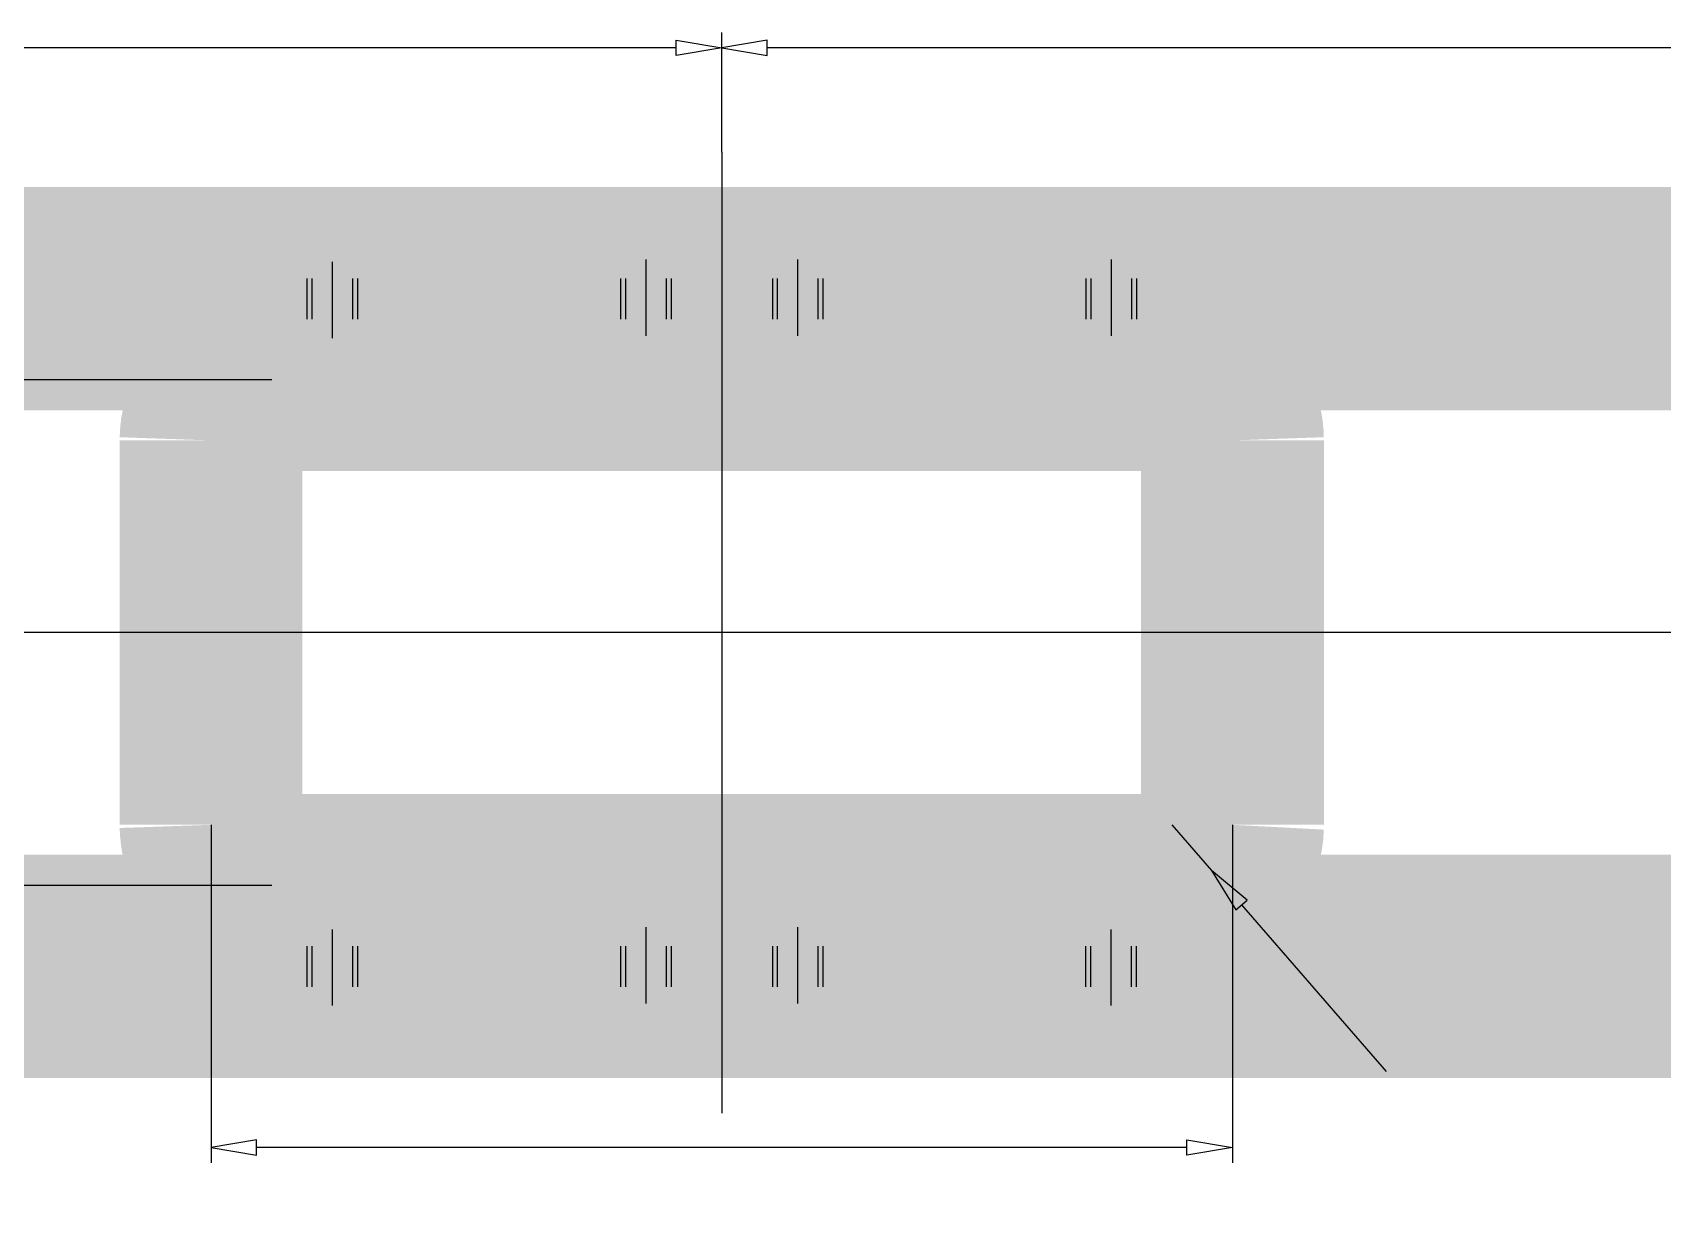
# Model space of a CAD drawing. Extents: x 0.1 to 49.5, y 17.6 to 52.5.
# Drawn here: x 11.69 to 24.3, y 34.61 to 43.71 of the extents above; entities that cross this region are included whole.
import ezdxf

# ---------------------------------------------------------------- set-up
doc = ezdxf.new("R2010")
doc.units = 0
doc.linetypes.add('1', pattern=[50.799999713897705, 31.75, -6.349999904632568, 6.349999904632568, -6.349999904632568])
doc.linetypes.add('2', pattern=[15, 12, -3])
doc.layers.get('0').update_dxf_attribs({"linetype": 'CONTINUOUS'})

msp = doc.modelspace()

# ---------------------------------------------------------------- linework, layer by layer
at = {"color": 5}
for points in [[(16.6724677103324, 43.53560840053001), (16.6724677103324, 43.653008910755034), (17.024669241007416, 43.594308655642635), (17.024669241007416, 43.594308655642635), (16.6724677103324, 43.53560840053001)], [(17.024669241007416, 42.7870203414534), (17.024669241007416, 43.711709165867205)], [(17.024669241007416, 42.7870203414534), (17.024669241007416, 43.71170916586766)], [(17.376870771682377, 43.53560840052978), (17.376870771682377, 43.65300891075481), (17.024669241007416, 43.59430865564241), (17.024669241007416, 43.59430865564241), (17.376870771682377, 43.53560840052978)], [(16.6724677103324, 43.594308655642635), (8.728366518442726, 43.594308655642635)], [(25.320971963574948, 43.59430865564241), (17.376870771682377, 43.59430865564241)], [(13.541787437669825, 41.02601268807416), (0.9236394102535428, 41.02601268807416)], [(13.072185396773818, 37.582493657061605), (13.072185396773818, 34.96809696296782)], [(20.507551044341426, 37.58226438814518), (20.815581208283675, 37.22780212651605)], [(20.97715308524215, 37.582493657061605), (20.97715308524215, 34.96809696296782)], [(21.002296048536607, 36.92345165980146), (21.090911613943888, 37.00045920078696), (20.815581208283675, 37.22780212651605), (20.815581208283675, 37.22780212651605), (21.002296048536607, 36.92345165980146)], [(13.541787437674657, 37.112662347245305), (0.9236394102535428, 37.112662347245305)], [(21.04660383124036, 36.96195543029421), (22.16577926374987, 35.674076834607376)], [(13.424386927448836, 35.02679721808022), (13.424386927448836, 35.144197728305244), (13.072185396773818, 35.08549747319262), (13.072185396773818, 35.08549747319262), (13.424386927448836, 35.02679721808022)], [(20.624951554567133, 35.08549747319262), (13.424386927448836, 35.08549747319262)], [(20.624951554567133, 35.02679721808022), (20.624951554567133, 35.144197728305244), (20.97715308524215, 35.08549747319262), (20.97715308524215, 35.08549747319262), (20.624951554567133, 35.02679721808022)]]:
    msp.add_lwpolyline(points, dxfattribs=at)
at = {"color": 5, "const_width": 7.8267007098e-08}
for points in [[(12.42246386681677, 43.384653433119865), (12.381597921577168, 43.38080948755169), (12.377237520614244, 43.40108359659075), (12.370210222840115, 43.417700693108145), (12.360516283159825, 43.430660656639475), (12.3487322645164, 43.43993680627341), (12.335434527949076, 43.445502562909496), (12.320623336616336, 43.44735779520147), (12.302845169166687, 43.4447417370111), (12.286988802150574, 43.43689372547965), (12.273054511469695, 43.423813628596236), (12.262243499176634, 43.40640905998703), (12.255756745565463, 43.385587728429755), (12.253594537546064, 43.36134951311237), (12.255672756276681, 43.33841927843946), (12.26190705918873, 43.31895933814508), (12.272297734706001, 43.302969589794884), (12.28605193588703, 43.29109070342929), (12.3023765985958, 43.283963417477025), (12.32127200241382, 43.281587642571594), (12.333404534834528, 43.28264203286221), (12.344720060416137, 43.28580530865952), (12.355218845814022, 43.29107738319317), (12.364588539565545, 43.29803116120115), (12.372516591140652, 43.306239617046), (12.379003258387286, 43.315702659489716), (12.415544764977255, 43.3104172343335), (12.38484125056442, 43.12951154602865), (12.227215461782862, 43.12951154602865), (12.227215461782862, 43.170833960887194), (12.353705292286577, 43.170833960887194), (12.370786824952859, 43.26549112050475), (12.351447050315585, 43.2532118263623), (12.331482471073514, 43.24584429016113), (12.31089334965452, 43.243388433487326), (12.284658503224932, 43.24693872237003), (12.261306440769545, 43.2575896807482), (12.240837443529472, 43.275341231023276), (12.224981255743103, 43.29867181988243), (12.215467391569632, 43.32605996291545), (12.212296148441453, 43.357505567544194), (12.215083098181935, 43.387936770666784), (12.223443579620948, 43.41548508629239), (12.237377892609686, 43.44015039726105), (12.260177380837604, 43.46390807662692), (12.28792576675346, 43.478162753943934), (12.320623336616336, 43.48291429170763), (12.347687194352375, 43.47992451352866), (12.371219260465807, 43.47095535454605), (12.391219797572717, 43.456006672730155), (12.406847911697469, 43.436119553225126), (12.417262519372002, 43.41233518309946), (12.42246386681677, 43.384653433119865)], [(12.52365573121972, 43.47690812675728), (12.52365573121972, 43.427657574164414), (12.479330235060331, 43.427657574164414), (12.479330235060331, 43.47690812675728), (12.52365573121972, 43.47690812675728)], [(12.79177092750109, 43.30320983639308), (12.79048564776059, 43.264276514268204), (12.7866296449493, 43.23076214079424), (12.780203054113144, 43.20266663512393), (12.771241896926654, 43.17921587975411), (12.759782087551514, 43.15963580080802), (12.745823766847991, 43.14392634190949), (12.72930685745365, 43.13244788013162), (12.710171165333065, 43.125560825448474), (12.688416843773268, 43.123265134480334), (12.672104149021095, 43.12453309085549), (12.65718477935377, 43.128337009010465), (12.643658903748872, 43.134676847885885), (12.631574552750749, 43.14340579468626), (12.620979617872308, 43.154377071565705), (12.611874279673543, 43.16759063181394), (12.604114369941442, 43.182966398195504), (12.597555575177353, 43.20042433710364), (12.592198083817493, 43.219964390181076), (12.58823407184758, 43.242934613911984), (12.585855566314365, 43.27068312150732), (12.585062760045446, 43.30320983639308), (12.586336124303045, 43.34187616340114), (12.590155980778889, 43.375230433944125), (12.596522522467126, 43.403272544465835), (12.605423714864344, 43.42673659244906), (12.616847377891872, 43.446356773940806), (12.630793698766013, 43.46213296097949), (12.647334729686293, 43.47367810349033), (12.666542386425931, 43.480605260732546), (12.688416843773268, 43.48291429170763), (12.716790013915215, 43.47885675082307), (12.740790596484203, 43.466684303596594), (12.760418747290714, 43.446396808809595), (12.777836666844053, 43.410947049445895), (12.788287347229982, 43.3632180985046), (12.79177092750109, 43.30320983639308)], [(12.751769869991335, 43.30320983639308), (12.749739829205339, 43.35458253850493), (12.743649529039601, 43.39306207062077), (12.733499116696407, 43.418648326738776), (12.720369685249523, 43.43459799378002), (12.705342209072853, 43.44416785974636), (12.688416843773268, 43.44735779520147), (12.671491520242284, 43.44415446752305), (12.656464039579475, 43.43454464745764), (12.64333457085013, 43.41852820343979), (12.63318420498598, 43.3929018626834), (12.627093894065126, 43.35446244519176), (12.625063817555201, 43.30320983639308), (12.6270939551884, 43.25171695652557), (12.633184146010422, 43.21319744479206), (12.64333457085013, 43.18765122274817), (12.656512148464685, 43.17176823641944), (12.671683663264844, 43.16223847303536), (12.68884928763822, 43.15906187758446), (12.705522449046953, 43.16186473978678), (12.719793043580239, 43.1702733882496), (12.73166123027022, 43.18428777037593), (12.742832741117923, 43.211809335633006), (12.749535571406398, 43.25145004740898), (12.751769869991335, 43.30320983639308)], [(12.891449238376595, 43.47690812675728), (12.930369186223857, 43.47690812675728), (12.930369186223857, 43.20134527883488), (12.94071182956236, 43.211275452822065), (12.953000412676431, 43.22120566751505), (12.967235025712569, 43.23113585698866), (12.981926129014028, 43.240238512330734), (12.995584121511968, 43.247686181511654), (13.008209081918437, 43.25347879060405), (13.008209081918437, 43.21167588254957), (12.987355699339957, 43.19950336905845), (12.96832814338427, 43.18572925124954), (12.9511264917424, 43.17035346769103), (12.936423426705403, 43.154337012313135), (12.924891559655919, 43.138640917455405), (12.916530982544828, 43.123265134480334), (12.891449238376595, 43.123265134480334), (12.891449238376595, 43.47690812675728)], [(13.13772601947693, 43.47690812675728), (13.176645967324191, 43.47690812675728), (13.176645967324191, 43.20134527883488), (13.186988589595273, 43.211275452822065), (13.199277196495075, 43.22120566751505), (13.213511806812903, 43.23113585698866), (13.228202889046884, 43.240238512330734), (13.241860905330725, 43.247686181511654), (13.254485863018772, 43.25347879060405), (13.254485863018772, 43.21167588254957), (13.233632459372814, 43.19950336905845), (13.214604927203027, 43.18572925124954), (13.197403272842735, 43.17035346769103), (13.182700186738316, 43.154337012313135), (13.171168343474676, 43.138640917455405), (13.162807763645162, 43.123265134480334), (13.13772601947693, 43.123265134480334), (13.13772601947693, 43.47690812675728)], [(21.0709681200579, 43.38465343311964), (21.030102174818296, 43.38080948755123), (21.025741773855373, 43.401083596590524), (21.018714476081243, 43.41770069310792), (21.009020536400953, 43.43066065663925), (20.99723651775753, 43.43993680627318), (20.983938781190204, 43.44550256290927), (20.969127589857464, 43.44735779520124), (20.951349422407816, 43.44474173701087), (20.935493055391703, 43.43689372547942), (20.921558764710824, 43.42381362859578), (20.910747752417763, 43.4064090599868), (20.904260998806592, 43.38558772842953), (20.902098790787193, 43.361349513112145), (20.90417700951781, 43.33841927843923), (20.910411312429858, 43.31895933814485), (20.92080198794713, 43.30296958979466), (20.93455618912816, 43.29109070342906), (20.950880851836928, 43.2839634174768), (20.96977625565495, 43.28158764257137), (20.981908788075657, 43.282642032861986), (20.993224313657265, 43.285805308659064), (21.003723099055094, 43.29107738319294), (21.013092792806674, 43.298031161200925), (21.02102084438178, 43.306239617045776), (21.027507511628414, 43.31570265948949), (21.064049018218384, 43.310417234333045), (21.03334550380555, 43.129511546028425), (20.87571971502399, 43.129511546028425), (20.87571971502399, 43.17083396088674), (21.002209545527705, 43.17083396088674), (21.019291078193987, 43.26549112050452), (20.999951303556657, 43.25321182636185), (20.979986724314642, 43.2458442901609), (20.95939760289565, 43.2433884334871), (20.93316275646606, 43.246938722369805), (20.909810694010673, 43.25758968074797), (20.8893416967706, 43.27534123102305), (20.87348550898423, 43.2986718198822), (20.86397164481076, 43.326059962915224), (20.86080040168258, 43.35750556754397), (20.863587351423064, 43.387936770666556), (20.871947832862077, 43.415485086292165), (20.885882145850815, 43.44015039726082), (20.908681634078732, 43.46390807662647), (20.93643001999459, 43.47816275394348), (20.969127589857464, 43.4829142917074), (20.996191447593503, 43.47992451352843), (21.019723513706936, 43.47095535454582), (21.039724050813845, 43.4560066727297), (21.055352164938597, 43.4361195532249), (21.06576677261313, 43.412335183099), (21.0709681200579, 43.38465343311964)], [(21.172159984460848, 43.47690812675705), (21.172159984460848, 43.427657574164186), (21.12783448830146, 43.427657574164186), (21.12783448830146, 43.47690812675705), (21.172159984460848, 43.47690812675705)], [(21.440275180742162, 43.303209836392625), (21.43898990100172, 43.26427651426775), (21.43513389819043, 43.23076214079401), (21.428707307354273, 43.202666635123705), (21.419746150167725, 43.179215879753656), (21.408286340792642, 43.15963580080779), (21.39432802008912, 43.143926341909264), (21.37781111069478, 43.132447880131394), (21.358675418574194, 43.12556082544802), (21.336921097014397, 43.12326513448011), (21.320608402262224, 43.12453309085504), (21.3056890325949, 43.12833700901024), (21.29216315699, 43.13467684788566), (21.280078805991877, 43.14340579468603), (21.269483871113437, 43.15437707156525), (21.26037853291467, 43.16759063181371), (21.25261862318257, 43.18296639819505), (21.246059828418424, 43.200424337103414), (21.24070233705862, 43.21996439018085), (21.23673832508871, 43.24293461391153), (21.234359819555493, 43.27068312150686), (21.233567013286574, 43.303209836392625), (21.234840377544174, 43.34187616340091), (21.238660234020017, 43.3752304339439), (21.245026775708254, 43.40327254446561), (21.253927968105472, 43.42673659244883), (21.265351631133, 43.44635677394058), (21.279297952007084, 43.462132960979034), (21.29583898292742, 43.473678103489874), (21.31504663966706, 43.48060526073232), (21.336921097014397, 43.4829142917074), (21.365294267156344, 43.47885675082284), (21.38929484972533, 43.46668430359614), (21.408923000531843, 43.44639680880914), (21.42634092008518, 43.41094704944567), (21.43679160047111, 43.363218098504376), (21.440275180742162, 43.303209836392625)], [(21.400274123232464, 43.303209836392625), (21.398244082446467, 43.354582538504474), (21.39215378228073, 43.39306207062032), (21.382003369937536, 43.41864832673855), (21.36887393849065, 43.43459799377956), (21.35384646231398, 43.4441678597459), (21.336921097014397, 43.44735779520124), (21.319995773483413, 43.44415446752282), (21.304968292820604, 43.434544647457415), (21.291838824091258, 43.418528203439564), (21.28168845822711, 43.392901862683175), (21.275598147306255, 43.35446244519153), (21.27356807079633, 43.303209836392625), (21.27559820842953, 43.25171695652534), (21.28168839925155, 43.213197444791604), (21.291838824091258, 43.18765122274772), (21.305016401705814, 43.17176823641921), (21.320187916505972, 43.16223847303513), (21.33735354087935, 43.159061877584236), (21.35402670228808, 43.161864739786324), (21.36829729682131, 43.17027338824937), (21.380165483511348, 43.184287770375704), (21.39133699435905, 43.21180933563255), (21.398039824647526, 43.251450047408525), (21.400274123232464, 43.303209836392625)], [(21.539953491617666, 43.47690812675705), (21.578873439464985, 43.47690812675705), (21.578873439464985, 43.20134527883465), (21.58921608280349, 43.21127545282184), (21.60150466591756, 43.22120566751482), (21.615739278953697, 43.23113585698843), (21.630430382255156, 43.24023851233051), (21.64408837475304, 43.247686181511426), (21.656713335159566, 43.25347879060382), (21.656713335159566, 43.21167588254934), (21.635859952581086, 43.19950336905799), (21.61683239662534, 43.18572925124931), (21.59963074498353, 43.1703534676908), (21.58492767994653, 43.15433701231268), (21.573395812897047, 43.13864091745518), (21.565035235785956, 43.12326513448011), (21.539953491617666, 43.12326513448011), (21.539953491617666, 43.47690812675705)], [(21.786230272718, 43.47690812675705), (21.82515022056532, 43.47690812675705), (21.82515022056532, 43.20134527883465), (21.835492842836402, 43.21127545282184), (21.847781449736203, 43.22120566751482), (21.86201606005403, 43.23113585698843), (21.876707142288012, 43.24023851233051), (21.890365158571797, 43.247686181511426), (21.9029901162599, 43.25347879060382), (21.9029901162599, 43.21167588254934), (21.882136712613942, 43.19950336905799), (21.8631091804441, 43.18572925124931), (21.845907526083863, 43.1703534676908), (21.831204439979444, 43.15433701231268), (21.819672596715805, 43.13864091745518), (21.81131201688629, 43.12326513448011), (21.786230272718, 43.12326513448011), (21.786230272718, 43.47690812675705)], [(21.48529507674118, 35.87270144583567), (21.513221130871273, 35.84569354491282), (21.504159414055835, 35.832598910833894), (21.498065310982383, 35.8208101225207), (21.494938862430615, 35.81032703826145), (21.494619596322934, 35.795026454997924), (21.498474849761408, 35.78118932204666), (21.50650466573643, 35.768815508620946), (21.515272391011706, 35.76067953124448), (21.525312536107435, 35.754986193378954), (21.53662513836366, 35.751735373738256), (21.552738719514764, 35.75065139992216), (21.57001464884428, 35.752869262120385), (21.58845295261699, 35.75838884153063), (21.608766840102078, 35.768180052962634), (21.631669511482983, 35.783212905588925), (21.657160976339924, 35.80348727474575), (21.63961713975101, 35.80157769348284), (21.623214502100893, 35.80250596333599), (21.60795306560118, 35.80627195087732), (21.594087557507123, 35.81246045925877), (21.5818726937066, 35.82065639614689), (21.57130848936987, 35.83085962487303), (21.557801936560452, 35.85179432180121), (21.551321050613808, 35.87542881915306), (21.551865856027234, 35.901762968224375), (21.559478537463974, 35.92850996000607), (21.574201259320716, 35.953383115519955), (21.59603404489104, 35.97638226464005), (21.613262205794967, 35.98945979780137), (21.63157983237295, 35.99969660654642), (21.65098693333249, 36.007092503753256), (21.67052176031501, 36.0112891745066), (21.68922256983643, 36.011928453452356), (21.70708935435755, 36.00901014759506), (21.72371097749385, 36.00270216992703), (21.738676319851947, 35.99317258140877), (21.75198535875751, 35.980421191806954), (21.768616958223276, 35.954547315882564), (21.7759632953626, 35.92588812048052), (21.77402433615697, 35.89444342987258), (21.76088301664629, 35.86042520620981), (21.734622299948285, 35.824045528511306), (21.695242156109202, 35.785304248496914), (21.64606251820942, 35.747563854231885), (21.601283813200837, 35.723642147861256), (21.560906041762564, 35.71353901039288), (21.52953010855657, 35.71545987229956), (21.501930085863023, 35.72670954105797), (21.478106007672977, 35.74728790664585), (21.46468786513111, 35.7666761755745), (21.457148445946416, 35.7871946279904), (21.45548780184339, 35.80884314024547), (21.459652225175375, 35.830747515297844), (21.4695879659331, 35.85203366446581), (21.48529507674118, 35.87270144583567)], [(21.704146752566714, 35.852339041580535), (21.71460626084678, 35.86268561643146), (21.723498458400968, 35.874184728720365), (21.730823325377685, 35.88683622727535), (21.736052088921326, 35.899925991385544), (21.738655996327225, 35.9127400243965), (21.738635021934385, 35.925278164567544), (21.73629466060055, 35.937026104484175), (21.73194042764152, 35.94746966924299), (21.725572297443136, 35.95660868662344), (21.713443902165352, 35.96682121134154), (21.698616649945166, 35.972651483559275), (21.681090522263105, 35.97409932314622), (21.662177332545014, 35.97071329428127), (21.643188898505173, 35.96204210200722), (21.624125216129528, 35.948085565713654), (21.608325346233812, 35.93177720093581), (21.597677609191408, 35.914789959214886), (21.592182015346054, 35.897123670643396), (21.59168740280262, 35.87988830968334), (21.596042597024564, 35.86419397126929), (21.605247612735752, 35.850040500072964), (21.617962958209716, 35.83896931742993), (21.633038239147197, 35.83230434575398), (21.65047346276549, 35.830045440743106), (21.66884729091157, 35.832485239310245), (21.686738389876098, 35.83991648725555), (21.704146752566714, 35.852339041580535)], [(22.017492964550115, 35.66573469522564), (21.75164628263974, 35.434712083220575), (21.659457862146724, 35.54079687503349), (21.643202831213046, 35.561109642598694), (21.631502212857924, 35.57939649215723), (21.624356007465394, 35.59565736028139), (21.621352134321114, 35.61122106681273), (21.622078506849164, 35.62741649120312), (21.626535131505705, 35.64424355508231), (21.634241293796208, 35.66064795170155), (21.64471627602927, 35.675575444869764), (21.65796008078206, 35.689025942328726), (21.677423923691777, 35.702725441897655), (21.698096421839182, 35.71104595939505), (21.71997756524138, 35.713987391313594), (21.74262485993313, 35.71087876126262), (21.765595832801182, 35.701049175744174), (21.788890455058834, 35.684498529737766), (21.78664593557454, 35.69607515252528), (21.785527287854734, 35.70627489232447), (21.785534471006827, 35.71509764675011), (21.787854921023325, 35.73306022863267), (21.792030680072287, 35.75206222031534), (21.798061706600095, 35.7721035079569), (21.834250750277874, 35.87659861987504), (21.868856865047633, 35.836776021102196), (21.84106239642881, 35.75704974136602), (21.833917745118754, 35.73556325280242), (21.828326089484904, 35.71733608547447), (21.824287375006975, 35.70236812563735), (21.821690162973198, 35.68997371166461), (21.820423053847833, 35.679467259569265), (21.820485996551668, 35.670848668813505), (21.82158013364915, 35.66344446546009), (21.82340664678867, 35.65658124727156), (21.82596548493109, 35.65025892152744), (21.82904234151971, 35.645293860201264), (21.833725049315944, 35.63905072074567), (21.840013554861912, 35.631529416015155), (21.87192493118647, 35.59480775731072), (21.989978266741446, 35.69739692539724), (22.017492964550115, 35.66573469522564)], [(21.782317136814243, 35.63639060742048), (21.770101585107, 35.649328338773785), (21.75860586812945, 35.659199531468175), (21.747829950201606, 35.66600409698731), (21.737316324471465, 35.67004469325002), (21.72660750473483, 35.67162405143813), (21.715703464954686, 35.67074207719543), (21.705104838441343, 35.667738346409806), (21.69531227197183, 35.662952507854015), (21.686325748626018, 35.65638446792491), (21.675688030201457, 35.644737135361765), (21.668920912591716, 35.63164731701954), (21.66602438673192, 35.61711492617155), (21.667792030175463, 35.60144765352402), (21.67501742483472, 35.58495324811042), (21.687700563174758, 35.567631635745556), (21.75350891257284, 35.49190341512826), (21.841459554268965, 35.568333133288206), (21.782317136814243, 35.63639060742048)], [(16.761202853802217, 34.96809694430749), (16.80012280164948, 34.96809694430749), (16.80012280164948, 34.69253409638509), (16.81046549019328, 34.702464270372275), (16.822754022269066, 34.71239448506526), (16.836988641138134, 34.72232467453887), (16.85167978964489, 34.73142732988072), (16.86533773110466, 34.73887499906186), (16.87796269734406, 34.74466760815403), (16.87796269734406, 34.70286470009955), (16.85710935997082, 34.69069218660843), (16.83808175297696, 34.67691806879975), (16.820880107168023, 34.66154228524124), (16.806177087336323, 34.64552582986312), (16.794645169248668, 34.62982973500539), (16.78628459797045, 34.61445395203032), (16.761202853802217, 34.61445395203032), (16.761202853802217, 34.96809694430749)], [(17.154078105127326, 34.79439865394306), (17.15279282845728, 34.755465331818186), (17.148936822179394, 34.72195095834445), (17.14251023173938, 34.69385545267414), (17.133549077623286, 34.67040469730409), (17.122089264781607, 34.65082461835823), (17.108130944474226, 34.6351151594597), (17.091614038150396, 34.62363669768183), (17.07247834256316, 34.61674964299846), (17.050724021399503, 34.61445395203032), (17.034411329717784, 34.615721908405476), (17.019491956583863, 34.61952582656045), (17.005966081375107, 34.625865665436095), (16.99388173344738, 34.63459461223647), (16.983286795102345, 34.64556588911569), (16.974181457299892, 34.65877944936415), (16.96642155063813, 34.674155215745486), (16.959862752407446, 34.69161315465385), (16.954505261443728, 34.71115320773106), (16.950541252544326, 34.73412343146197), (16.948162743544458, 34.7618719390573), (16.947369937671738, 34.79439865394306), (16.948643304999734, 34.83306498095112), (16.95246315800898, 34.866419251494335), (16.958829700093418, 34.894461362016045), (16.967730895561033, 34.91792540999927), (16.979154555121966, 34.937545591491016), (16.993100876392305, 34.95332177852947), (17.00964191038298, 34.96486692104031), (17.02884956365608, 34.971794078282755), (17.050724021399503, 34.97410310925784), (17.079097194611904, 34.97004556837305), (17.103097773714296, 34.95787312114658), (17.122725924917006, 34.93758562635958), (17.14014384754074, 34.902135866996105), (17.150594524460075, 34.85440691605481), (17.154078105127326, 34.79439865394306)], [(17.253756416002886, 34.96809694430749), (17.29267636385015, 34.96809694430749), (17.29267636385015, 34.69253409638509), (17.30301901025905, 34.702464270372275), (17.315307589906524, 34.71239448506526), (17.329542203338804, 34.72232467453887), (17.344233309710717, 34.73142732988072), (17.35789129874206, 34.73887499906186), (17.37051625954473, 34.74466760815403), (17.37051625954473, 34.70286470009955), (17.349662880036703, 34.69069218660843), (17.330635320614363, 34.67691806879975), (17.313433669368692, 34.66154228524124), (17.298730607402092, 34.64552582986312), (17.287198736886012, 34.62982973500539), (17.27883816017112, 34.61445395203032), (17.253756416002886, 34.61445395203032), (17.253756416002886, 34.96809694430749)], [(16.655254106884627, 34.86791411293552), (16.655254106884627, 34.82755268446908), (16.445951276239157, 34.82755268446908), (16.445951276239157, 34.86791411293552), (16.655254106884627, 34.86791411293552)], [(17.114077047617627, 34.79439865394306), (17.112047009902028, 34.84577135605491), (17.105956706269694, 34.884250888170754), (17.095806294322642, 34.909837144288986), (17.08267686594627, 34.92578681133), (17.067649386302946, 34.93535667729634), (17.050724021399503, 34.93854661275168), (17.033798700938974, 34.93534328507326), (17.01877121680957, 34.925733465007625), (17.00564174847642, 34.90971702099), (16.995491385682726, 34.88409068023361), (16.98940107129522, 34.84565126274197), (16.987370995181436, 34.79439865394306), (16.989401135885146, 34.74290577407578), (16.995491323240515, 34.70438626234204), (17.00564174847642, 34.678840040298155), (17.018819329161317, 34.66295705396965), (17.033990840494937, 34.65342729058557), (17.051156465264512, 34.650250695134446), (17.067829629743585, 34.65305355733676), (17.082100220810332, 34.66146220579981), (17.09396840789651, 34.67547658792614), (17.105139921814555, 34.70299815318299), (17.111842748636548, 34.74263886495896), (17.114077047617627, 34.79439865394306)], [(17.65268588143755, 34.86791411293552), (17.65268588143755, 34.82755268446908), (17.443383050792136, 34.82755268446908), (17.443383050792136, 34.86791411293552), (17.65268588143755, 34.86791411293552)], [(16.445951276239157, 34.76100437681907), (16.655254106884627, 34.76100437681907), (16.655254106884627, 34.72064294835263), (16.445951276239157, 34.72064294835263), (16.445951276239157, 34.76100437681907)], [(17.443383050792136, 34.76100437681907), (17.65268588143755, 34.76100437681907), (17.65268588143755, 34.72064294835263), (17.443383050792136, 34.72064294835263), (17.443383050792136, 34.76100437681907)]]:
    msp.add_lwpolyline(points, dxfattribs=at)
at = {"color": 1, "linetype": '1'}
for points in [[(17.024669241007416, 42.7870203414534), (17.024669241007416, 35.35165469387039)], [(14.011389478569242, 41.34872158806206), (14.011389478569242, 41.93870289967549)], [(16.437666689881553, 41.9555758971635), (16.43766668988212, 41.36559458555007)], [(17.611671792131517, 41.955575897163726), (17.611671792132086, 41.3655945855503)], [(20.037949003394317, 41.95557589716395), (20.037949003394885, 41.365594585550525)], [(34.02716738849131, 39.06933751766201), (2.673953965709586, 39.06933751766201)], [(14.011389478569242, 36.18309913816097), (14.011389478569242, 36.7730804497744)], [(16.437666689881553, 36.78995344726309), (16.43766668988212, 36.19997213564966)], [(17.611671792131517, 36.789953447263315), (17.611671792132086, 36.19997213564989)], [(20.03794900339659, 36.183099138162106), (20.03794900339659, 36.773080449775534)]]:
    msp.add_lwpolyline(points, dxfattribs=at)
at = {"color": 7, "const_width": 1.415000081062317}
for points in [[(32.28673557025809, 41.80868275624857), (3.327943048091697, 41.808682756247435)], [(32.28673557025809, 41.49561472898199), (3.327943048091697, 41.49561472897858)], [(13.07218539676984, 40.55641064717406), (13.073329311004954, 40.589168429309666), (13.076755530258879, 40.62176661915646), (13.082447334895164, 40.65404640116071), (13.090376995695294, 40.685850508574504), (13.100505848500006, 40.71702400952108), (13.112784630094609, 40.7474150090884), (13.12715344088872, 40.77687545638901), (13.143542304725202, 40.805261816328766), (13.16187139280413, 40.83243579736154), (13.182051396888653, 40.858265023258355), (13.203984014473406, 40.88262363023773), (13.227562321990263, 40.90539297605824), (13.252671558541635, 40.926462106524696), (13.279189312503433, 40.94572838994054), (13.306986417219832, 40.963097927632816), (13.33592745483162, 40.978486151083416), (13.365871409387069, 40.99181808317235), (13.396672422584288, 41.00302871138456), (13.42818041889177, 41.01206351029873), (13.460241898611287, 41.018878366945046), (13.49270065630003, 41.023440140615776), (13.541787437669825, 41.02601268807393)], [(20.507551044346712, 41.02601268807393), (13.54178743767892, 41.02601268807393)], [(20.97715308524613, 40.55641064717406), (20.976009171011015, 40.589168429309666), (20.97258295175709, 40.62176661915646), (20.966891147120805, 40.65404640116071), (20.958961486320675, 40.685850508574504), (20.948832633515963, 40.71702400952108), (20.93655385192136, 40.7474150090884), (20.92218504112725, 40.77687545638901), (20.90579617729071, 40.805261816328766), (20.88746708921184, 40.83243579736154), (20.867287085127316, 40.858265023258355), (20.845354467542563, 40.88262363023773), (20.821776160025706, 40.90539297605824), (20.796666923474334, 40.926462106524696), (20.770149169512536, 40.94572838994054), (20.742352064796137, 40.963097927632816), (20.71341102718435, 40.978486151083416), (20.6834670726289, 40.99181808317235), (20.65266605943168, 41.00302871138456), (20.6211580631242, 41.01206351029873), (20.589096583404626, 41.018878366945046), (20.55663782571594, 41.023440140615776), (20.507551044346144, 41.02601268807393)], [(13.072185396774671, 37.582264388144495), (13.072185396769271, 40.55641064717315)], [(20.97715308524141, 37.582264388144495), (20.977153085246698, 40.55641064717315)], [(13.072185396774671, 37.582264388144495), (13.073329311009786, 37.54950660600957), (13.07675553026371, 37.51690841616278), (13.082447334899996, 37.484628634158526), (13.090376995700126, 37.452824526744735), (13.100505848504838, 37.421651025798155), (13.11278463009944, 37.39126002623084), (13.12715344089355, 37.36179957893023), (13.14354230473009, 37.33341321899047), (13.161871392808962, 37.3062392379577), (13.182051396893485, 37.280410012060884), (13.203984014478237, 37.25605140508151), (13.227562321995094, 37.233282059261), (13.252671558546467, 37.21221292879454), (13.279189312508322, 37.1929466453787), (13.306986417224664, 37.17557710768642), (13.335927454836451, 37.16018888423582), (13.3658714093919, 37.14685695214689), (13.39667242258912, 37.13564632393468), (13.428180418896602, 37.12661152502051), (13.460241898616175, 37.11979666837419), (13.492700656304862, 37.11523489470346), (13.541787437674657, 37.112662347245305)], [(20.507551044341426, 37.112662347245305), (20.540308826477144, 37.11380626148048), (20.57290701632388, 37.1172324807344), (20.60518679832819, 37.12292428537057), (20.636990905741982, 37.130853946170646), (20.668164406688447, 37.14098279897553), (20.698555406255934, 37.15326158056996), (20.72801585355637, 37.16763039136413), (20.7564022134963, 37.18401925520061), (20.783576194529132, 37.20234834327948), (20.809405420425833, 37.222528347364005), (20.833764027405266, 37.24446096494876), (20.856533373225602, 37.268039272465785), (20.87760250369223, 37.2931485090171), (20.89686878710802, 37.3196662629789), (20.91423832480035, 37.347463367695354), (20.929626548250894, 37.376404405307085), (20.94295848033977, 37.40634835986248), (20.954169108552037, 37.43714937305981), (20.963203907466095, 37.46865736936729), (20.970018764112524, 37.50071884908675), (20.97458053778331, 37.53317760677555), (20.97715308524141, 37.58226438814518)], [(20.507551044341426, 37.112662347245305), (13.541787437674657, 37.112662347245305)], [(32.28673557025809, 36.64306030634634), (3.327943048091697, 36.64306030634634)], [(32.28673557025809, 36.3299922790809), (3.327943048091697, 36.329992279078624)]]:
    msp.add_lwpolyline(points, dxfattribs=at)
at = {"color": 8, "linetype": '2'}
for points in [[(13.815721961527572, 41.495614728980854), (13.815721961527572, 41.8086827562463)], [(13.854131495122658, 41.495614728980854), (13.854131495123227, 41.8086827562463)], [(14.168647462015826, 41.495614728980854), (14.168647462015826, 41.8086827562463)], [(14.207056995610913, 41.495614728980854), (14.207056995610913, 41.8086827562463)], [(16.241999172840508, 41.80868275624471), (16.241999172840508, 41.49561472897926)], [(16.280408706435537, 41.80868275624471), (16.280408706436106, 41.49561472897926)], [(16.594924673328762, 41.80868275624471), (16.594924673328762, 41.49561472897926)], [(16.63333420692379, 41.80868275624471), (16.63333420692379, 41.49561472897926)], [(17.416004275090472, 41.808682756244934), (17.416004275090472, 41.49561472897926)], [(17.4544138086855, 41.808682756244934), (17.45441380868607, 41.49561472897926)], [(17.768929775578727, 41.808682756244934), (17.768929775578727, 41.49561472897926)], [(17.807339309173756, 41.808682756244934), (17.807339309173756, 41.49561472897926)], [(19.842281486353215, 41.80868275624516), (19.842281486353215, 41.49561472897972)], [(19.8806910199483, 41.80868275624516), (19.88069101994887, 41.49561472897972)], [(20.19520698684147, 41.80868275624516), (20.19520698684147, 41.49561472897972)], [(20.233616520436556, 41.80868275624516), (20.233616520436556, 41.49561472897972)], [(13.815721961527572, 36.32999227907976), (13.815721961527572, 36.643060306345205)], [(13.854131495122658, 36.32999227907976), (13.854131495123227, 36.643060306345205)], [(14.168647462015826, 36.32999227907976), (14.168647462015826, 36.643060306345205)], [(14.207056995610913, 36.32999227907976), (14.207056995610913, 36.643060306345205)], [(16.241999172840508, 36.643060306344296), (16.241999172840508, 36.32999227907885)], [(16.280408706435537, 36.643060306344296), (16.280408706436106, 36.32999227907885)], [(16.594924673328762, 36.643060306344296), (16.594924673328762, 36.32999227907885)], [(16.63333420692379, 36.643060306344296), (16.63333420692379, 36.32999227907885)], [(17.416004275090472, 36.64306030634452), (17.416004275090472, 36.32999227907885)], [(17.4544138086855, 36.64306030634452), (17.45441380868607, 36.32999227907885)], [(17.768929775578727, 36.64306030634452), (17.768929775578727, 36.32999227907885)], [(17.807339309173756, 36.64306030634452), (17.807339309173756, 36.32999227907885)], [(19.84228148635492, 36.3299922790809), (19.84228148635492, 36.64306030634634)], [(19.880691019950007, 36.3299922790809), (19.880691019950575, 36.64306030634634)], [(20.195206986843175, 36.3299922790809), (20.195206986843175, 36.64306030634634)], [(20.23361652043826, 36.3299922790809), (20.23361652043826, 36.64306030634634)]]:
    msp.add_lwpolyline(points, dxfattribs=at)

doc.saveas('drawing.dxf')
